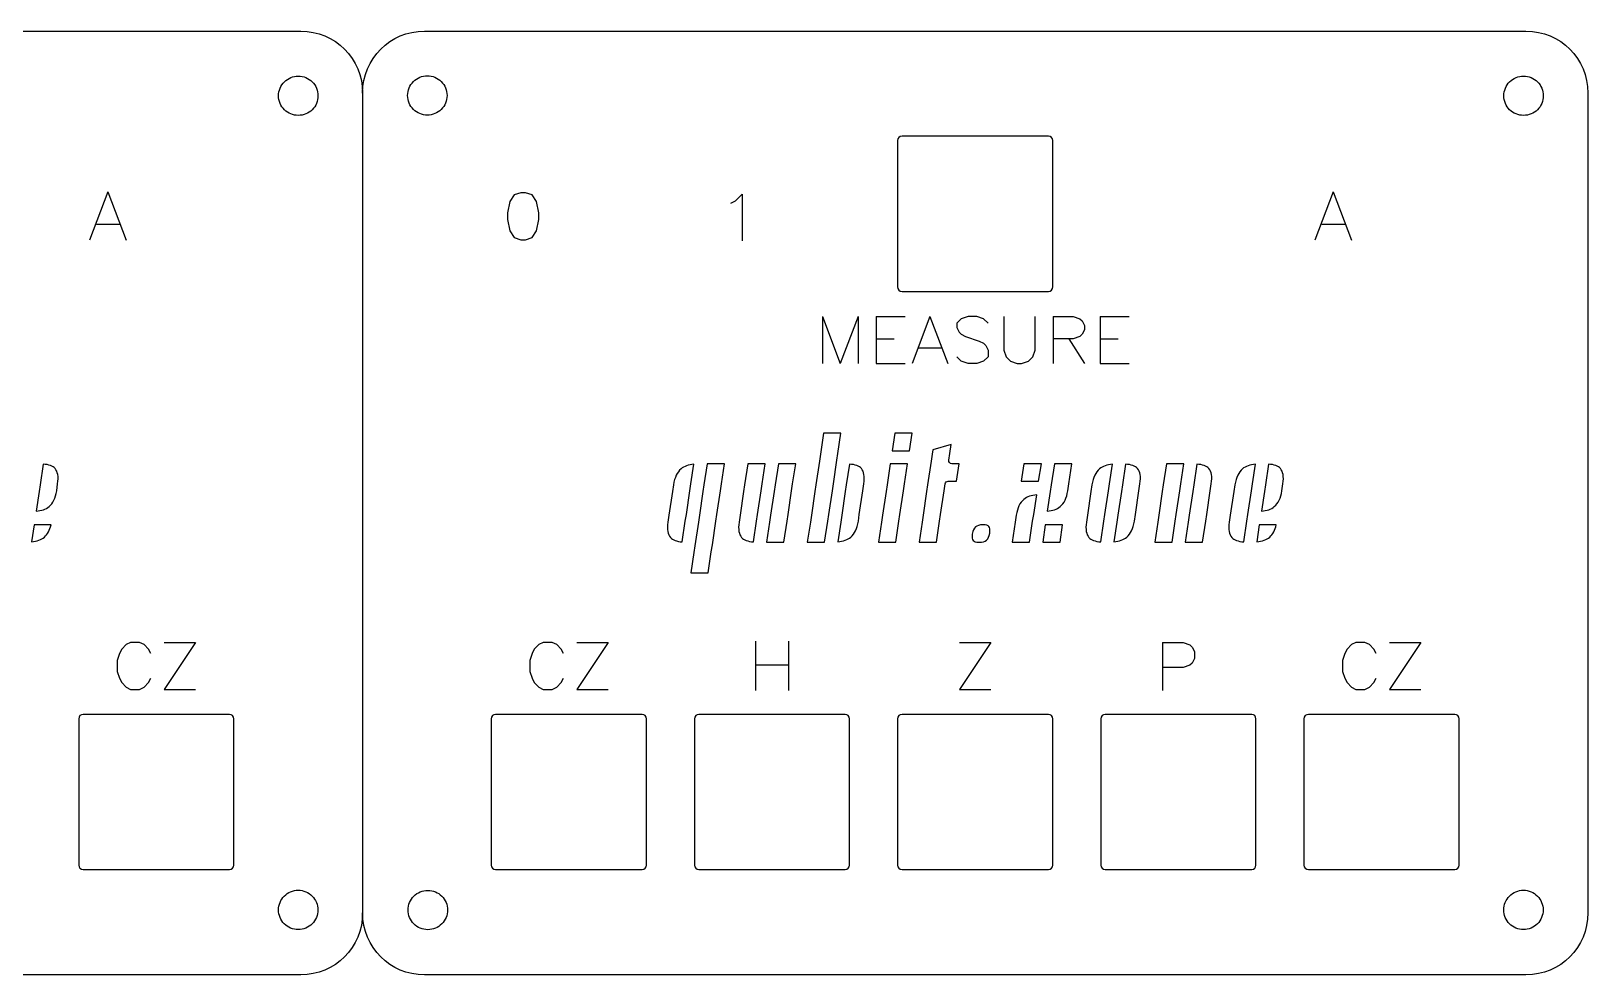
# Model space of a CAD drawing. Extents: x 0 to 498, y 0 to 383.
# Drawn here: x 371.3 to 497.8, y 0 to 76.7 of the extents above; entities that cross this region are included whole.
import ezdxf

# ---------------------------------------------------------------- set-up
doc = ezdxf.new("R2010")
doc.units = 0
doc.layers.get('0').update_dxf_attribs({"true_color": 0xffffff})

msp = doc.modelspace()

# ---------------------------------------------------------------- linework, layer by layer
at = {"color": 1, "true_color": 0xff0000}
for p, q in [((303.7, 76.7), (393.21, 76.7)), ((403.26, 76.7), (492.77, 76.7)), ((403.26, 76.7), (403.26, 76.7)), ((394.61, 71.45), (394.61, 71.45)), ((398.24, 71.67), (398.24, 5.03)), ((405.1, 71.47), (405.1, 71.47)), ((494.17, 71.45), (494.17, 71.45)), ((497.8, 71.67), (497.8, 5.03)), ((453.97, 68.16), (442.07, 68.16)), ((442.07, 55.55), (453.97, 55.55)), ((437.11, 44.02), (435.7, 44.02)), ((435.7, 44.02), (435.7, 44.02)), ((436.86, 42.38), (437.11, 44.02)), ((441.48, 44.02), (441.26, 42.6)), ((442.89, 44.02), (441.48, 44.02)), ((442.67, 42.6), (442.89, 44.02)), ((446.06, 43.1), (444.58, 42.67)), ((445.95, 42.38), (446.06, 43.1)), ((446.06, 43.1), (446.06, 43.1)), ((435.36, 41.76), (435.07, 39.83)), ((435.44, 42.31), (435.36, 41.76)), ((436.49, 39.9), (436.78, 41.83)), ((436.78, 41.83), (436.86, 42.38)), ((441.26, 42.6), (442.67, 42.6)), ((444.45, 41.76), (444.15, 39.83)), ((444.53, 42.31), (444.45, 41.76)), ((444.58, 42.67), (444.53, 42.31)), ((445.87, 41.83), (445.95, 42.38)), ((372.28, 41.51), (372.03, 39.83)), ((372.28, 41.51), (372.28, 41.51)), ((424.92, 39.9), (425.16, 41.5)), ((427.64, 41.54), (426.23, 41.54)), ((426.23, 41.54), (426.23, 41.54)), ((427.4, 39.9), (427.64, 41.54)), ((429.54, 41.54), (429.28, 39.83)), ((430.95, 41.54), (429.54, 41.54)), ((430.7, 39.9), (430.95, 41.54)), ((432.02, 41.54), (431.76, 39.83)), ((433.43, 41.54), (432.02, 41.54)), ((433.18, 39.9), (433.43, 41.54)), ((437.8, 41.51), (437.54, 39.83)), ((437.8, 41.51), (437.8, 41.51)), ((442.52, 41.54), (441.11, 41.54)), ((442.27, 39.9), (442.52, 41.54)), ((446.5, 40.12), (446.72, 41.54)), ((451.98, 41.54), (451.76, 40.12)), ((453.39, 41.54), (451.98, 41.54)), ((453.17, 40.12), (453.39, 41.54)), ((455.87, 41.54), (454.45, 41.54)), ((454.45, 41.54), (454.45, 41.54)), ((455.62, 39.9), (455.87, 41.54)), ((458.92, 39.9), (459.17, 41.5)), ((460.23, 41.51), (459.98, 39.83)), ((460.23, 41.51), (460.23, 41.51)), ((463.56, 41.54), (463.3, 39.83)), ((464.97, 41.54), (463.56, 41.54)), ((464.72, 39.9), (464.97, 41.54)), ((466.03, 41.51), (465.78, 39.83)), ((466.03, 41.51), (466.03, 41.51)), ((470.54, 39.9), (470.78, 41.5)), ((471.84, 41.51), (471.59, 39.83)), ((471.84, 41.51), (471.84, 41.51)), ((371.95, 39.28), (371.71, 37.68)), ((372.03, 39.83), (371.95, 39.28)), ((373.38, 39.35), (373.46, 39.9)), ((373.46, 39.9), (373.46, 39.9)), ((423.42, 39.28), (423.12, 37.35)), ((423.5, 39.83), (423.42, 39.28)), ((424.55, 37.42), (424.84, 39.35)), ((424.84, 39.35), (424.92, 39.9)), ((425.89, 39.28), (425.6, 37.35)), ((425.97, 39.83), (425.89, 39.28)), ((427.03, 37.42), (427.32, 39.35)), ((427.32, 39.35), (427.4, 39.9)), ((429.2, 39.28), (428.91, 37.35)), ((429.28, 39.83), (429.2, 39.28)), ((430.62, 39.35), (430.7, 39.9)), ((431.67, 39.28), (431.39, 37.35)), ((431.76, 39.83), (431.67, 39.28)), ((433.1, 39.35), (433.18, 39.9)), ((434.99, 39.28), (434.7, 37.35)), ((435.07, 39.83), (434.99, 39.28)), ((436.41, 39.35), (436.49, 39.9)), ((437.46, 39.28), (437.17, 37.35)), ((437.54, 39.83), (437.46, 39.28)), ((438.6, 37.42), (438.89, 39.35)), ((438.89, 39.35), (438.97, 39.9)), ((440.77, 39.28), (440.48, 37.35)), ((440.85, 39.83), (440.77, 39.28)), ((441.9, 37.42), (442.19, 39.35)), ((442.19, 39.35), (442.27, 39.9)), ((444.07, 39.28), (443.78, 37.35)), ((444.15, 39.83), (444.07, 39.28)), ((445.2, 37.42), (445.49, 39.35)), ((445.49, 39.35), (445.57, 39.9)), ((445.83, 40.12), (446.5, 40.12)), ((451.76, 40.12), (453.17, 40.12)), ((454.11, 39.28), (453.87, 37.68)), ((454.2, 39.83), (454.11, 39.28)), ((455.54, 39.35), (455.62, 39.9)), ((457.42, 39.28), (457.13, 37.35)), ((457.5, 39.83), (457.42, 39.28)), ((458.84, 39.35), (458.92, 39.9)), ((459.9, 39.28), (459.61, 37.35)), ((459.98, 39.83), (459.9, 39.28)), ((461.04, 37.42), (461.32, 39.35)), ((461.32, 39.35), (461.4, 39.9)), ((463.22, 39.28), (462.93, 37.35)), ((463.3, 39.83), (463.22, 39.28)), ((464.64, 39.35), (464.72, 39.9)), ((465.69, 39.28), (465.41, 37.35)), ((465.78, 39.83), (465.69, 39.28)), ((467.12, 39.35), (467.2, 39.9)), ((469.04, 39.28), (468.74, 37.35)), ((469.12, 39.83), (469.04, 39.28)), ((470.16, 37.42), (470.46, 39.35)), ((470.46, 39.35), (470.54, 39.9)), ((471.51, 39.28), (471.27, 37.68)), ((471.59, 39.83), (471.51, 39.28)), ((472.94, 39.35), (473.02, 39.9)), ((473.02, 39.9), (473.02, 39.9)), ((452.77, 37.42), (453.01, 39.02)), ((453.01, 39.02), (453.01, 39.02)), ((423.12, 37.35), (423.04, 36.8)), ((424.21, 35.19), (424.46, 36.87)), ((424.46, 36.87), (424.55, 37.42)), ((425.52, 36.8), (425.23, 34.87)), ((425.6, 37.35), (425.52, 36.8)), ((426.94, 36.87), (427.03, 37.42)), ((428.91, 37.35), (428.83, 36.8)), ((430, 35.19), (430.25, 36.87)), ((430.25, 36.87), (430.33, 37.42)), ((431.3, 36.8), (431.06, 35.16)), ((431.39, 37.35), (431.3, 36.8)), ((432.47, 35.16), (432.73, 36.87)), ((432.73, 36.87), (432.81, 37.42)), ((434.62, 36.8), (434.37, 35.16)), ((434.7, 37.35), (434.62, 36.8)), ((435.78, 35.16), (436.04, 36.87)), ((436.04, 36.87), (436.12, 37.42)), ((437.09, 36.8), (436.85, 35.2)), ((437.17, 37.35), (437.09, 36.8)), ((438.52, 36.87), (438.6, 37.42)), ((440.39, 36.8), (440.15, 35.16)), ((440.48, 37.35), (440.39, 36.8)), ((441.56, 35.16), (441.81, 36.87)), ((441.81, 36.87), (441.9, 37.42)), ((443.7, 36.8), (443.45, 35.16)), ((443.78, 37.35), (443.7, 36.8)), ((444.86, 35.16), (445.12, 36.87)), ((445.12, 36.87), (445.2, 37.42)), ((451.26, 36.8), (451.02, 35.16)), ((451.35, 37.35), (451.26, 36.8)), ((452.43, 35.16), (452.68, 36.87)), ((452.68, 36.87), (452.77, 37.42)), ((457.13, 37.35), (457.05, 36.8)), ((458.22, 35.19), (458.47, 36.87)), ((458.47, 36.87), (458.56, 37.42)), ((459.53, 36.8), (459.28, 35.2)), ((459.61, 37.35), (459.53, 36.8)), ((460.95, 36.87), (461.04, 37.42)), ((462.85, 36.8), (462.6, 35.16)), ((462.93, 37.35), (462.85, 36.8)), ((464.01, 35.16), (464.27, 36.87)), ((464.27, 36.87), (464.35, 37.42)), ((465.33, 36.8), (465.08, 35.16)), ((465.41, 37.35), (465.33, 36.8)), ((466.49, 35.16), (466.75, 36.87)), ((466.75, 36.87), (466.83, 37.42)), ((468.74, 37.35), (468.66, 36.8)), ((469.83, 35.19), (470.08, 36.87)), ((470.08, 36.87), (470.16, 37.42)), ((371.54, 36.58), (371.34, 35.2)), ((372.92, 36.58), (371.54, 36.58)), ((448.63, 36.58), (448.63, 36.58)), ((453.71, 36.58), (453.5, 35.16)), ((455.12, 36.58), (453.71, 36.58)), ((454.91, 35.16), (455.12, 36.58)), ((471.1, 36.58), (470.9, 35.2)), ((472.48, 36.58), (471.1, 36.58)), ((425.15, 34.32), (424.9, 32.68)), ((425.23, 34.87), (425.15, 34.32)), ((426.31, 32.68), (426.57, 34.39)), ((426.57, 34.39), (426.66, 34.94)), ((431.06, 35.16), (432.47, 35.16)), ((434.37, 35.16), (435.78, 35.16)), ((440.15, 35.16), (441.56, 35.16)), ((443.45, 35.16), (444.86, 35.16)), ((451.02, 35.16), (452.43, 35.16)), ((453.5, 35.16), (454.91, 35.16)), ((462.6, 35.16), (464.01, 35.16)), ((465.08, 35.16), (466.49, 35.16)), ((424.9, 32.68), (426.31, 32.68)), ((387.43, 21.17), (375.53, 21.17)), ((420.95, 21.17), (409.05, 21.17)), ((437.46, 21.17), (425.56, 21.17)), ((453.97, 21.17), (442.07, 21.17)), ((470.48, 21.17), (458.58, 21.17)), ((486.99, 21.17), (475.09, 21.17)), ((375.53, 8.56), (387.43, 8.56)), ((409.05, 8.56), (420.95, 8.56)), ((442.07, 8.56), (453.97, 8.56)), ((458.58, 8.56), (470.48, 8.56)), ((475.09, 8.56), (486.99, 8.56)), ((394.61, 5.28), (394.61, 5.28)), ((405.14, 5.27), (405.14, 5.27)), ((494.16, 5.28), (494.16, 5.28)), ((393.21, 0), (303.7, 0)), ((492.77, 0), (403.26, 0))]:
    msp.add_line(p, q, dxfattribs=at)
at = {"color": 7, "true_color": 0xffffff}
for p, q in [((377.54, 63.63), (376.05, 59.7)), ((377.54, 63.63), (379.04, 59.7)), ((410.56, 63.39), (410.2, 62.84)), ((411.1, 63.57), (410.56, 63.39)), ((411.47, 63.57), (411.1, 63.57)), ((412.01, 63.39), (411.47, 63.57)), ((412.38, 62.84), (412.01, 63.39)), ((428.53, 62.9), (429.07, 63.45)), ((429.07, 63.45), (429.07, 59.66)), ((477.1, 63.63), (475.61, 59.7)), ((477.1, 63.63), (478.6, 59.7)), ((410.2, 62.84), (410.01, 61.94)), ((412.56, 61.94), (412.38, 62.84)), ((428.17, 62.72), (428.53, 62.9)), ((376.61, 61.01), (378.48, 61.01)), ((410.01, 61.94), (410.01, 61.39)), ((410.01, 61.39), (410.2, 60.48)), ((412.38, 60.48), (412.56, 61.39)), ((412.56, 61.39), (412.56, 61.94)), ((476.17, 61.01), (478.04, 61.01)), ((410.2, 60.48), (410.56, 59.94)), ((410.56, 59.94), (411.1, 59.75)), ((411.1, 59.75), (411.47, 59.75)), ((411.47, 59.75), (412.01, 59.94)), ((412.01, 59.94), (412.38, 60.48)), ((435.6, 53.51), (435.6, 49.69)), ((435.6, 53.51), (437.05, 49.69)), ((438.51, 53.51), (437.05, 49.69)), ((438.51, 53.51), (438.51, 49.69)), ((439.96, 53.51), (439.96, 49.69)), ((439.96, 53.51), (442.33, 53.51)), ((444.33, 53.51), (442.88, 49.69)), ((444.33, 53.51), (445.79, 49.69)), ((446.88, 53.33), (446.52, 52.97)), ((447.43, 53.51), (446.88, 53.33)), ((448.15, 53.51), (447.43, 53.51)), ((448.7, 53.33), (448.15, 53.51)), ((449.06, 52.97), (448.7, 53.33)), ((450.34, 53.51), (450.34, 50.78)), ((452.89, 50.78), (452.89, 53.51)), ((454.34, 53.51), (454.34, 49.69)), ((454.34, 53.51), (455.98, 53.51)), ((455.98, 53.51), (456.52, 53.33)), ((456.52, 53.33), (456.71, 53.15)), ((456.71, 53.15), (456.89, 52.78)), ((458.16, 53.51), (458.16, 49.69)), ((458.16, 53.51), (460.53, 53.51)), ((446.52, 52.97), (446.52, 52.6)), ((446.52, 52.6), (446.7, 52.24)), ((446.7, 52.24), (446.88, 52.06)), ((446.88, 52.06), (447.24, 51.87)), ((447.24, 51.87), (448.34, 51.51)), ((456.52, 51.87), (455.98, 51.69)), ((456.71, 52.06), (456.52, 51.87)), ((456.89, 52.42), (456.71, 52.06)), ((456.89, 52.78), (456.89, 52.42)), ((439.96, 51.69), (441.42, 51.69)), ((443.42, 50.97), (445.24, 50.97)), ((448.34, 51.51), (448.7, 51.33)), ((448.7, 51.33), (448.88, 51.15)), ((448.88, 51.15), (449.06, 50.78)), ((449.06, 50.78), (449.06, 50.24)), ((450.34, 50.78), (450.52, 50.24)), ((452.7, 50.24), (452.89, 50.78)), ((455.98, 51.69), (454.34, 51.69)), ((455.61, 51.69), (456.89, 49.69)), ((458.16, 51.69), (459.62, 51.69)), ((439.96, 49.69), (442.33, 49.69)), ((446.88, 49.87), (446.52, 50.24)), ((447.43, 49.69), (446.88, 49.87)), ((448.15, 49.69), (447.43, 49.69)), ((448.7, 49.87), (448.15, 49.69)), ((449.06, 50.24), (448.7, 49.87)), ((450.52, 50.24), (450.88, 49.87)), ((450.88, 49.87), (451.43, 49.69)), ((451.43, 49.69), (451.79, 49.69)), ((451.79, 49.69), (452.34, 49.87)), ((452.34, 49.87), (452.7, 50.24)), ((458.16, 49.69), (460.53, 49.69)), ((379.03, 26.84), (378.67, 26.47)), ((379.39, 27.02), (379.03, 26.84)), ((380.12, 27.02), (379.39, 27.02)), ((380.49, 26.84), (380.12, 27.02)), ((380.85, 26.47), (380.49, 26.84)), ((384.67, 27.02), (382.12, 23.2)), ((382.12, 27.02), (384.67, 27.02)), ((412.55, 26.84), (412.19, 26.47)), ((412.91, 27.02), (412.55, 26.84)), ((413.64, 27.02), (412.91, 27.02)), ((414.01, 26.84), (413.64, 27.02)), ((414.37, 26.47), (414.01, 26.84)), ((418.19, 27.02), (415.64, 23.2)), ((415.64, 27.02), (418.19, 27.02)), ((430.17, 27.11), (430.17, 23.11)), ((432.84, 27.11), (432.84, 23.11)), ((449.29, 27.02), (446.74, 23.2)), ((446.74, 27.02), (449.29, 27.02)), ((463.23, 27.02), (463.23, 23.11)), ((463.23, 27.02), (464.9, 27.02)), ((464.9, 27.02), (465.46, 26.83)), ((465.46, 26.83), (465.64, 26.64)), ((465.64, 26.64), (465.83, 26.27)), ((478.59, 26.84), (478.23, 26.47)), ((478.95, 27.02), (478.59, 26.84)), ((479.68, 27.02), (478.95, 27.02)), ((480.05, 26.84), (479.68, 27.02)), ((480.41, 26.47), (480.05, 26.84)), ((484.23, 27.02), (481.68, 23.2)), ((481.68, 27.02), (484.23, 27.02)), ((378.49, 26.11), (378.3, 25.56)), ((378.3, 25.56), (378.3, 24.66)), ((378.67, 26.47), (378.49, 26.11)), ((381.03, 26.11), (380.85, 26.47)), ((412.01, 26.11), (411.82, 25.56)), ((411.82, 25.56), (411.82, 24.66)), ((412.19, 26.47), (412.01, 26.11)), ((414.55, 26.11), (414.37, 26.47)), ((465.64, 25.34), (465.46, 25.16)), ((465.83, 25.71), (465.64, 25.34)), ((465.83, 26.27), (465.83, 25.71)), ((478.05, 26.11), (477.86, 25.56)), ((477.86, 25.56), (477.86, 24.66)), ((478.23, 26.47), (478.05, 26.11)), ((480.59, 26.11), (480.41, 26.47)), ((378.3, 24.66), (378.49, 24.11)), ((378.49, 24.11), (378.67, 23.75)), ((380.85, 23.75), (381.03, 24.11)), ((411.82, 24.66), (412.01, 24.11)), ((412.01, 24.11), (412.19, 23.75)), ((414.37, 23.75), (414.55, 24.11)), ((430.17, 25.21), (432.84, 25.21)), ((464.9, 24.97), (463.23, 24.97)), ((465.46, 25.16), (464.9, 24.97)), ((477.86, 24.66), (478.05, 24.11)), ((478.05, 24.11), (478.23, 23.75)), ((480.41, 23.75), (480.59, 24.11)), ((378.67, 23.75), (379.03, 23.38)), ((379.03, 23.38), (379.39, 23.2)), ((379.39, 23.2), (380.12, 23.2)), ((380.12, 23.2), (380.49, 23.38)), ((380.49, 23.38), (380.85, 23.75)), ((382.12, 23.2), (384.67, 23.2)), ((412.19, 23.75), (412.55, 23.38)), ((412.55, 23.38), (412.91, 23.2)), ((412.91, 23.2), (413.64, 23.2)), ((413.64, 23.2), (414.01, 23.38)), ((414.01, 23.38), (414.37, 23.75)), ((415.64, 23.2), (418.19, 23.2)), ((446.74, 23.2), (449.29, 23.2)), ((478.23, 23.75), (478.59, 23.38)), ((478.59, 23.38), (478.95, 23.2)), ((478.95, 23.2), (479.68, 23.2)), ((479.68, 23.2), (480.05, 23.38)), ((480.05, 23.38), (480.41, 23.75)), ((481.68, 23.2), (484.23, 23.2))]:
    msp.add_line(p, q, dxfattribs=at)
at = {"color": 1, "true_color": 0xff0000}
for points in [[(393.21, 76.7), (396, 76.7), (398.24, 74.46), (398.24, 71.67)], [(398.24, 71.67), (398.24, 74.46), (400.48, 76.7), (403.26, 76.7)], [(492.77, 76.7), (495.56, 76.7), (497.8, 74.46), (497.8, 71.67)], [(391.41, 71.45), (391.41, 71.87), (391.58, 72.28), (391.88, 72.58)], [(391.88, 72.58), (392.18, 72.88), (392.59, 73.05), (393.01, 73.05)], [(393.01, 73.05), (393.44, 73.05), (393.85, 72.88), (394.15, 72.58)], [(394.15, 72.58), (394.45, 72.28), (394.61, 71.87), (394.61, 71.45)], [(401.9, 71.47), (401.9, 71.89), (402.07, 72.3), (402.37, 72.6)], [(402.37, 72.6), (402.67, 72.9), (403.08, 73.07), (403.5, 73.07)], [(403.5, 73.07), (403.92, 73.07), (404.33, 72.9), (404.63, 72.6)], [(404.63, 72.6), (404.93, 72.3), (405.1, 71.89), (405.1, 71.47)], [(490.97, 71.45), (490.97, 71.87), (491.14, 72.28), (491.44, 72.58)], [(491.44, 72.58), (491.74, 72.88), (492.15, 73.05), (492.57, 73.05)], [(492.57, 73.05), (493, 73.05), (493.41, 72.88), (493.71, 72.58)], [(493.71, 72.58), (494.01, 72.28), (494.17, 71.87), (494.17, 71.45)], [(391.88, 70.31), (391.58, 70.61), (391.41, 71.02), (391.41, 71.45)], [(394.61, 71.45), (394.61, 71.02), (394.45, 70.61), (394.15, 70.31)], [(402.37, 70.34), (402.07, 70.64), (401.9, 71.04), (401.9, 71.47)], [(405.1, 71.47), (405.1, 71.04), (404.93, 70.64), (404.63, 70.34)], [(491.44, 70.31), (491.14, 70.61), (490.97, 71.02), (490.97, 71.45)], [(494.17, 71.45), (494.17, 71.02), (494.01, 70.61), (493.71, 70.31)], [(393.01, 69.85), (392.59, 69.85), (392.18, 70.01), (391.88, 70.31)], [(394.15, 70.31), (393.85, 70.01), (393.44, 69.85), (393.01, 69.85)], [(403.5, 69.87), (403.08, 69.87), (402.67, 70.04), (402.37, 70.34)], [(404.63, 70.34), (404.33, 70.04), (403.92, 69.87), (403.5, 69.87)], [(492.57, 69.85), (492.15, 69.85), (491.74, 70.01), (491.44, 70.31)], [(493.71, 70.31), (493.41, 70.01), (493, 69.85), (492.57, 69.85)], [(442.07, 68.16), (441.87, 68.16), (441.71, 68), (441.71, 67.81)], [(441.71, 67.81), (441.71, 67.81), (441.71, 55.91), (441.71, 55.91)], [(454.32, 67.81), (454.32, 68), (454.16, 68.16), (453.97, 68.16)], [(454.32, 55.91), (454.32, 55.91), (454.32, 67.81), (454.32, 67.81)], [(441.71, 55.91), (441.71, 55.71), (441.87, 55.55), (442.07, 55.55)], [(453.97, 55.55), (454.16, 55.55), (454.32, 55.71), (454.32, 55.91)], [(435.7, 44.02), (435.7, 44.02), (435.44, 42.31), (435.44, 42.31)], [(435.44, 42.31), (435.44, 42.31), (435.44, 42.31), (435.44, 42.31)], [(444.53, 42.31), (444.53, 42.31), (444.53, 42.31), (444.53, 42.31)], [(445.92, 41.63), (445.88, 41.69), (445.85, 41.76), (445.87, 41.83)], [(373.25, 41.15), (373.07, 41.36), (372.74, 41.47), (372.28, 41.51)], [(373.46, 39.9), (373.55, 40.51), (373.46, 40.9), (373.25, 41.15)], [(424.11, 41.12), (423.8, 40.85), (423.59, 40.43), (423.5, 39.83)], [(425.16, 41.5), (424.72, 41.45), (424.36, 41.34), (424.11, 41.12)], [(426.23, 41.54), (426.23, 41.54), (425.97, 39.83), (425.97, 39.83)], [(438.77, 41.15), (438.59, 41.36), (438.26, 41.47), (437.8, 41.51)], [(438.97, 39.9), (439.06, 40.51), (438.97, 40.9), (438.77, 41.15)], [(441.11, 41.54), (441.11, 41.54), (440.85, 39.83), (440.85, 39.83)], [(446.12, 41.54), (446.04, 41.54), (445.97, 41.57), (445.92, 41.63)], [(446.72, 41.54), (446.72, 41.54), (446.12, 41.54), (446.12, 41.54)], [(454.45, 41.54), (454.45, 41.54), (454.2, 39.83), (454.2, 39.83)], [(458.12, 41.12), (457.8, 40.85), (457.59, 40.43), (457.5, 39.83)], [(459.17, 41.5), (458.73, 41.45), (458.37, 41.34), (458.12, 41.12)], [(461.2, 41.15), (461.02, 41.36), (460.69, 41.47), (460.23, 41.51)], [(461.4, 39.9), (461.5, 40.51), (461.41, 40.9), (461.2, 41.15)], [(467, 41.15), (466.82, 41.36), (466.49, 41.47), (466.03, 41.51)], [(467.2, 39.9), (467.29, 40.51), (467.21, 40.9), (467, 41.15)], [(469.73, 41.12), (469.42, 40.85), (469.21, 40.43), (469.12, 39.83)], [(470.78, 41.5), (470.34, 41.45), (469.98, 41.34), (469.73, 41.12)], [(472.81, 41.15), (472.63, 41.36), (472.3, 41.47), (471.84, 41.51)], [(473.02, 39.9), (473.11, 40.51), (473.02, 40.9), (472.81, 41.15)], [(372.03, 39.83), (372.03, 39.83), (372.03, 39.83), (372.03, 39.83)], [(372.76, 38.06), (373.08, 38.33), (373.29, 38.75), (373.38, 39.35)], [(423.5, 39.83), (423.5, 39.83), (423.5, 39.83), (423.5, 39.83)], [(425.97, 39.83), (425.97, 39.83), (425.97, 39.83), (425.97, 39.83)], [(430.33, 37.42), (430.33, 37.42), (430.62, 39.35), (430.62, 39.35)], [(430.62, 39.35), (430.62, 39.35), (430.62, 39.35), (430.62, 39.35)], [(432.81, 37.42), (432.81, 37.42), (433.1, 39.35), (433.1, 39.35)], [(433.1, 39.35), (433.1, 39.35), (433.1, 39.35), (433.1, 39.35)], [(436.12, 37.42), (436.12, 37.42), (436.41, 39.35), (436.41, 39.35)], [(436.41, 39.35), (436.41, 39.35), (436.41, 39.35), (436.41, 39.35)], [(438.89, 39.35), (438.89, 39.35), (438.89, 39.35), (438.89, 39.35)], [(440.85, 39.83), (440.85, 39.83), (440.85, 39.83), (440.85, 39.83)], [(445.49, 39.35), (445.49, 39.35), (445.49, 39.35), (445.49, 39.35)], [(445.57, 39.9), (445.59, 40.03), (445.7, 40.12), (445.83, 40.12)], [(454.2, 39.83), (454.2, 39.83), (454.2, 39.83), (454.2, 39.83)], [(454.92, 38.06), (455.24, 38.33), (455.45, 38.75), (455.54, 39.35)], [(458.56, 37.42), (458.56, 37.42), (458.84, 39.35), (458.84, 39.35)], [(458.84, 39.35), (458.84, 39.35), (458.84, 39.35), (458.84, 39.35)], [(461.32, 39.35), (461.32, 39.35), (461.32, 39.35), (461.32, 39.35)], [(464.35, 37.42), (464.35, 37.42), (464.64, 39.35), (464.64, 39.35)], [(464.64, 39.35), (464.64, 39.35), (464.64, 39.35), (464.64, 39.35)], [(466.83, 37.42), (466.83, 37.42), (467.12, 39.35), (467.12, 39.35)], [(467.12, 39.35), (467.12, 39.35), (467.12, 39.35), (467.12, 39.35)], [(469.12, 39.83), (469.12, 39.83), (469.12, 39.83), (469.12, 39.83)], [(471.59, 39.83), (471.59, 39.83), (471.59, 39.83), (471.59, 39.83)], [(472.32, 38.06), (472.63, 38.33), (472.85, 38.75), (472.94, 39.35)], [(371.71, 37.68), (372.14, 37.73), (372.51, 37.84), (372.76, 38.06)], [(451.96, 38.64), (451.65, 38.37), (451.44, 37.95), (451.35, 37.35)], [(453.01, 39.02), (452.58, 38.97), (452.22, 38.86), (451.96, 38.64)], [(453.87, 37.68), (454.31, 37.73), (454.67, 37.84), (454.92, 38.06)], [(471.27, 37.68), (471.7, 37.73), (472.07, 37.84), (472.32, 38.06)], [(423.04, 36.8), (422.95, 36.19), (423.04, 35.8), (423.25, 35.55)], [(424.46, 36.87), (424.46, 36.87), (424.46, 36.87), (424.46, 36.87)], [(426.66, 34.94), (426.66, 34.94), (426.94, 36.87), (426.94, 36.87)], [(426.94, 36.87), (426.94, 36.87), (426.94, 36.87), (426.94, 36.87)], [(428.83, 36.8), (428.74, 36.19), (428.83, 35.8), (429.03, 35.55)], [(428.91, 37.35), (428.91, 37.35), (428.91, 37.35), (428.91, 37.35)], [(431.39, 37.35), (431.39, 37.35), (431.39, 37.35), (431.39, 37.35)], [(434.7, 37.35), (434.7, 37.35), (434.7, 37.35), (434.7, 37.35)], [(437.17, 37.35), (437.17, 37.35), (437.17, 37.35), (437.17, 37.35)], [(437.9, 35.58), (438.22, 35.85), (438.43, 36.27), (438.52, 36.87)], [(441.81, 36.87), (441.81, 36.87), (441.81, 36.87), (441.81, 36.87)], [(443.78, 37.35), (443.78, 37.35), (443.78, 37.35), (443.78, 37.35)], [(452.68, 36.87), (452.68, 36.87), (452.68, 36.87), (452.68, 36.87)], [(457.05, 36.8), (456.96, 36.19), (457.05, 35.8), (457.26, 35.55)], [(457.13, 37.35), (457.13, 37.35), (457.13, 37.35), (457.13, 37.35)], [(459.61, 37.35), (459.61, 37.35), (459.61, 37.35), (459.61, 37.35)], [(460.34, 35.58), (460.65, 35.85), (460.86, 36.27), (460.95, 36.87)], [(462.93, 37.35), (462.93, 37.35), (462.93, 37.35), (462.93, 37.35)], [(465.41, 37.35), (465.41, 37.35), (465.41, 37.35), (465.41, 37.35)], [(468.66, 36.8), (468.57, 36.19), (468.66, 35.8), (468.87, 35.55)], [(470.08, 36.87), (470.08, 36.87), (470.08, 36.87), (470.08, 36.87)], [(371.34, 35.2), (371.77, 35.25), (372.14, 35.36), (372.39, 35.58)], [(372.39, 35.58), (372.64, 35.8), (372.81, 36.15), (372.92, 36.58)], [(423.25, 35.55), (423.43, 35.34), (423.76, 35.22), (424.21, 35.19)], [(429.03, 35.55), (429.21, 35.34), (429.54, 35.22), (430, 35.19)], [(436.85, 35.2), (437.29, 35.25), (437.65, 35.36), (437.9, 35.58)], [(447.78, 35.83), (447.74, 35.55), (447.78, 35.4), (447.86, 35.31)], [(448.04, 36.4), (447.91, 36.29), (447.82, 36.11), (447.78, 35.83)], [(448.63, 36.58), (448.35, 36.58), (448.17, 36.51), (448.04, 36.4)], [(449.13, 36.43), (449.05, 36.51), (448.91, 36.58), (448.63, 36.58)], [(448.94, 35.34), (449.07, 35.45), (449.16, 35.63), (449.2, 35.91)], [(449.2, 35.91), (449.24, 36.19), (449.2, 36.34), (449.13, 36.43)], [(457.26, 35.55), (457.43, 35.34), (457.76, 35.22), (458.22, 35.19)], [(459.28, 35.2), (459.72, 35.25), (460.08, 35.36), (460.34, 35.58)], [(468.87, 35.55), (469.05, 35.34), (469.38, 35.22), (469.83, 35.19)], [(470.9, 35.2), (471.33, 35.25), (471.7, 35.36), (471.95, 35.58)], [(471.95, 35.58), (472.2, 35.8), (472.37, 36.15), (472.48, 36.58)], [(425.23, 34.87), (425.23, 34.87), (425.23, 34.87), (425.23, 34.87)], [(447.86, 35.31), (447.93, 35.22), (448.07, 35.16), (448.34, 35.16)], [(448.34, 35.16), (448.62, 35.16), (448.81, 35.22), (448.94, 35.34)], [(375.53, 21.17), (375.33, 21.17), (375.17, 21.01), (375.17, 20.82)], [(375.17, 20.82), (375.17, 20.82), (375.17, 8.92), (375.17, 8.92)], [(387.78, 20.82), (387.78, 21.01), (387.62, 21.17), (387.43, 21.17)], [(387.78, 8.92), (387.78, 8.92), (387.78, 20.82), (387.78, 20.82)], [(409.05, 21.17), (408.85, 21.17), (408.69, 21.01), (408.69, 20.82)], [(408.69, 20.82), (408.69, 20.82), (408.69, 8.92), (408.69, 8.92)], [(421.3, 20.82), (421.3, 21.01), (421.14, 21.17), (420.95, 21.17)], [(421.3, 8.92), (421.3, 8.92), (421.3, 20.82), (421.3, 20.82)], [(425.56, 21.17), (425.36, 21.17), (425.2, 21.01), (425.2, 20.82)], [(425.2, 20.82), (425.2, 20.82), (425.2, 8.92), (425.2, 8.92)], [(437.81, 20.82), (437.81, 21.01), (437.65, 21.17), (437.46, 21.17)], [(437.81, 8.92), (437.81, 8.92), (437.81, 20.82), (437.81, 20.82)], [(442.07, 21.17), (441.87, 21.17), (441.71, 21.01), (441.71, 20.82)], [(441.71, 20.82), (441.71, 20.82), (441.71, 8.92), (441.71, 8.92)], [(454.32, 20.82), (454.32, 21.01), (454.16, 21.17), (453.97, 21.17)], [(454.32, 8.92), (454.32, 8.92), (454.32, 20.82), (454.32, 20.82)], [(458.58, 21.17), (458.38, 21.17), (458.22, 21.01), (458.22, 20.82)], [(458.22, 20.82), (458.22, 20.82), (458.22, 8.92), (458.22, 8.92)], [(470.83, 20.82), (470.83, 21.01), (470.67, 21.17), (470.48, 21.17)], [(470.83, 8.92), (470.83, 8.92), (470.83, 20.82), (470.83, 20.82)], [(475.09, 21.17), (474.89, 21.17), (474.73, 21.01), (474.73, 20.82)], [(474.73, 20.82), (474.73, 20.82), (474.73, 8.92), (474.73, 8.92)], [(487.34, 20.82), (487.34, 21.01), (487.18, 21.17), (486.99, 21.17)], [(487.34, 8.92), (487.34, 8.92), (487.34, 20.82), (487.34, 20.82)], [(375.17, 8.92), (375.17, 8.72), (375.33, 8.56), (375.53, 8.56)], [(387.43, 8.56), (387.62, 8.56), (387.78, 8.72), (387.78, 8.92)], [(408.69, 8.92), (408.69, 8.72), (408.85, 8.56), (409.05, 8.56)], [(420.95, 8.56), (421.14, 8.56), (421.3, 8.72), (421.3, 8.92)], [(425.2, 8.92), (425.2, 8.72), (425.36, 8.56), (425.56, 8.56)], [(437.46, 8.56), (437.65, 8.56), (437.81, 8.72), (437.81, 8.92)], [(441.71, 8.92), (441.71, 8.72), (441.87, 8.56), (442.07, 8.56)], [(453.97, 8.56), (454.16, 8.56), (454.32, 8.72), (454.32, 8.92)], [(458.22, 8.92), (458.22, 8.72), (458.38, 8.56), (458.58, 8.56)], [(470.48, 8.56), (470.67, 8.56), (470.83, 8.72), (470.83, 8.92)], [(474.73, 8.92), (474.73, 8.72), (474.89, 8.56), (475.09, 8.56)], [(486.99, 8.56), (487.18, 8.56), (487.34, 8.72), (487.34, 8.92)], [(425.56, 8.56), (425.56, 8.56), (437.46, 8.56), (437.46, 8.56)], [(391.41, 5.28), (391.41, 5.7), (391.57, 6.11), (391.87, 6.41)], [(391.87, 6.41), (392.17, 6.71), (392.58, 6.88), (393.01, 6.88)], [(393.01, 6.88), (393.43, 6.88), (393.84, 6.71), (394.14, 6.41)], [(394.14, 6.41), (394.44, 6.11), (394.61, 5.7), (394.61, 5.28)], [(401.94, 5.27), (401.94, 5.69), (402.1, 6.1), (402.4, 6.4)], [(402.4, 6.4), (402.7, 6.7), (403.11, 6.87), (403.54, 6.87)], [(403.54, 6.87), (403.96, 6.87), (404.37, 6.7), (404.67, 6.4)], [(404.67, 6.4), (404.97, 6.1), (405.14, 5.69), (405.14, 5.27)], [(490.96, 5.28), (490.96, 5.7), (491.13, 6.11), (491.43, 6.41)], [(491.43, 6.41), (491.73, 6.71), (492.14, 6.88), (492.56, 6.88)], [(492.56, 6.88), (492.99, 6.88), (493.4, 6.71), (493.7, 6.41)], [(493.7, 6.41), (494, 6.11), (494.16, 5.7), (494.16, 5.28)], [(391.87, 4.15), (391.57, 4.45), (391.41, 4.85), (391.41, 5.28)], [(394.61, 5.28), (394.61, 4.85), (394.44, 4.45), (394.14, 4.15)], [(402.4, 4.14), (402.1, 4.44), (401.94, 4.85), (401.94, 5.27)], [(405.14, 5.27), (405.14, 4.85), (404.97, 4.44), (404.67, 4.14)], [(491.43, 4.15), (491.13, 4.45), (490.96, 4.85), (490.96, 5.28)], [(494.16, 5.28), (494.16, 4.85), (494, 4.45), (493.7, 4.15)], [(393.01, 3.68), (392.58, 3.68), (392.17, 3.85), (391.87, 4.15)], [(394.14, 4.15), (393.84, 3.85), (393.43, 3.68), (393.01, 3.68)], [(398.24, 5.03), (398.24, 2.24), (396, 0), (393.21, 0)], [(403.26, 0), (400.48, 0), (398.24, 2.24), (398.24, 5.03)], [(403.54, 3.67), (403.11, 3.67), (402.7, 3.84), (402.4, 4.14)], [(404.67, 4.14), (404.37, 3.84), (403.96, 3.67), (403.54, 3.67)], [(492.56, 3.68), (492.14, 3.68), (491.73, 3.85), (491.43, 4.15)], [(493.7, 4.15), (493.4, 3.85), (492.99, 3.68), (492.56, 3.68)], [(497.8, 5.03), (497.8, 2.24), (495.56, 0), (492.77, 0)]]:
    msp.add_open_spline(points, degree=3, dxfattribs=at)

doc.saveas('drawing.dxf')
